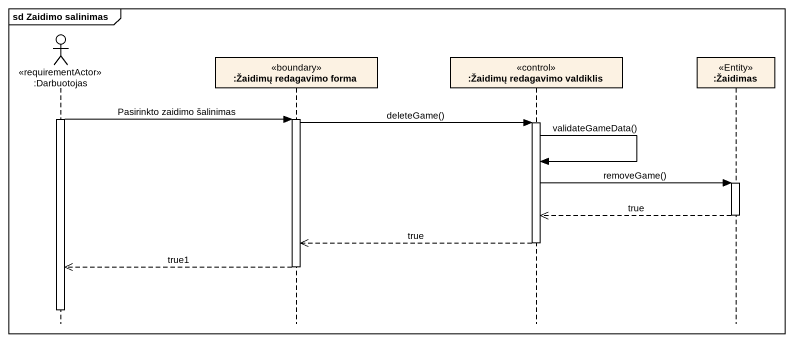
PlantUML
@startuml
mainframe sd Zaidimo salinimas
hide footbox
actor ":Darbuotojas" as Darbuotojas <<requirementActor>>
participant ":Žaidimų redagavimo forma" as Žaidimų_redagavimo_forma <<boundary>>
participant ":Žaidimų redagavimo valdiklis" as Žaidimų_redagavimo_valdiklis <<control>>
participant ":Žaidimas" as Žaidimas <<Entity>>

activate Darbuotojas
Darbuotojas -> Žaidimų_redagavimo_forma : Pasirinkto zaidimo šalinimas
activate Žaidimų_redagavimo_forma
Žaidimų_redagavimo_forma -> Žaidimų_redagavimo_valdiklis : deleteGame()
activate Žaidimų_redagavimo_valdiklis
Žaidimų_redagavimo_valdiklis -> Žaidimų_redagavimo_valdiklis : validateGameData()
Žaidimų_redagavimo_valdiklis -> Žaidimas : removeGame()
activate Žaidimas
Žaidimas -->> Žaidimų_redagavimo_valdiklis : true
deactivate Žaidimas
Žaidimų_redagavimo_valdiklis -->> Žaidimų_redagavimo_forma : true
deactivate Žaidimų_redagavimo_valdiklis
Žaidimų_redagavimo_forma -->> Darbuotojas : true1
deactivate Žaidimų_redagavimo_forma
deactivate Darbuotojas
@enduml
